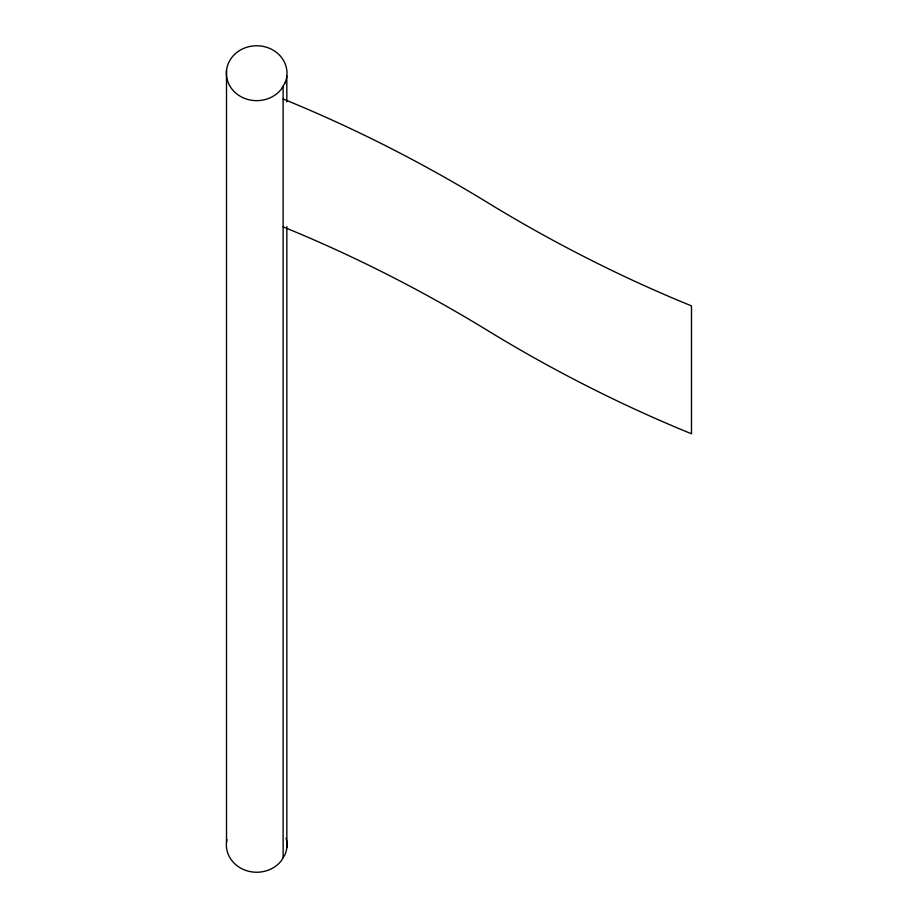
<?xml version="1.0" encoding="UTF-8"?>
<svg xmlns="http://www.w3.org/2000/svg" width="918" height="918" viewBox="0 0 918 918"><rect width="100%" height="100%" fill="white"/><g stroke="black" fill="none" stroke-linecap="round" stroke-linejoin="round"><path stroke-width="1.38" d="M286.829 76.01L286.829 101.829M286.829 226.597L286.829 847.589M283.123 86.131L283.123 857.71M226.517 70.411L226.517 841.99M286.072 838.088A30.317 27.448 0 0 1 285.005 854.566L281.241 860.866A30.317 27.448 0 0 1 244.658 870A30.317 27.448 0 0 1 226.895 839.626M283.123 226.884A548.425 208.914 28.4 0 1 487.309 330.331A548.425 208.914 28.4 0 0 691.484 433.766L691.484 305.878A548.425 208.914 28.4 0 1 487.309 202.43A548.425 208.914 28.4 0 0 283.123 98.995M285.005 82.976L281.241 89.287A30.317 27.448 0 0 1 230.2 86.579A30.317 27.448 0 0 1 254.481 45.831A30.317 27.448 0 0 1 285.005 82.976"/></g></svg>
